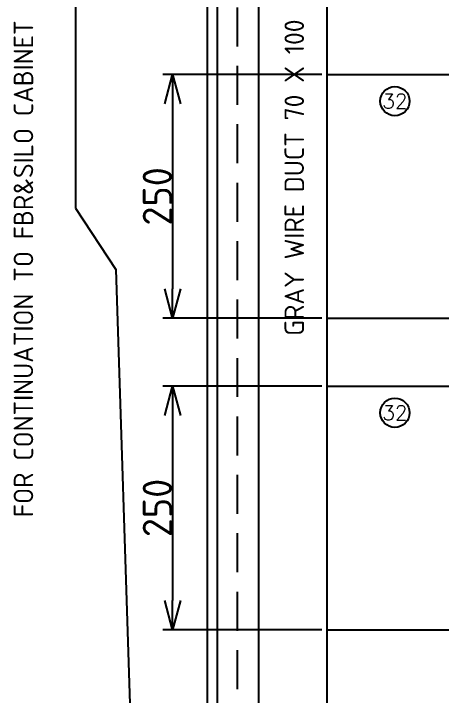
# Model space of a CAD drawing. Header units: inches. Extents: x 564911 to 603980, y 458630 to 507164.
# Drawn here: x 590246 to 590686, y 498722 to 499424 of the extents above; entities that cross this region are included whole.
import ezdxf
from ezdxf.enums import TextEntityAlignment as Align

# ---------------------------------------------------------------- set-up
doc = ezdxf.new("R2010")
doc.units = ezdxf.units.IN
doc.header["$MEASUREMENT"] = 0
doc.linetypes.add('DASHED', pattern=[0.75, 0.5, -0.25])
doc.layers.add('ASHADE', color=7, linetype='Continuous')
doc.layers.add('box', color=2, linetype='Continuous')
doc.styles.add('ISO3098B', font='ISO3098B.shx')
doc.styles.add('S', font='SIMPLEX.SHX')
doc.dimstyles.new('ISO-25', dxfattribs={"dimtxt": 2.5, "dimasz": 40, "dimexe": 1.25, "dimexo": 5, "dimtad": 1, "dimdec": 4, "dimdsep": 46, "dimlunit": 6, "dimtxsty": 'Standard', "dimcen": 2.5, "dimclrd": 3, "dimclre": 3, "dimadec": 0, "dimazin": 0, "dimtfac": 1, "dimtdec": 4, "dimtmove": 0, "dimatfit": 3, "dimfxl": 0, "dimtolj": 1, "dimtzin": 0, "dimarcsym": 0})

# ---------------------------------------------------------------- blocks, each defined once
blk = doc.blocks.new('_Open30')
at = {"color": 0, "linetype": 'ByBlock', "lineweight": -2}
for p, q in [((-1, 0.268), (0, 0)), ((0, 0), (-1, -0.268)), ((0, 0), (-1, 0))]:
    blk.add_line(p, q, dxfattribs=at)
blk = doc.blocks.new('*D84')
at = {"layer": 'ASHADE', "color": 3, "lineweight": -2}
for p, q in [((590562.65, 499360.88), (590399.25, 499360.88)), ((590409.25, 499330.88), (590409.25, 499140.88)), ((590562.65, 499110.88), (590399.25, 499110.88))]:
    blk.add_line(p, q, dxfattribs=at)
at = {"layer": 'DEFPOINTS', "color": 0}
for p in [(590567.65, 499360.88), (590409.25, 499110.88), (590567.65, 499110.88)]:
    blk.add_point(p, dxfattribs=at)
at = {"layer": 'ASHADE', "color": 3, "lineweight": -2, "xscale": 30, "yscale": 30, "zscale": 30}
for p, rotation in [((590409.25, 499360.88), 90), ((590409.25, 499110.88), 270)]:
    blk.add_blockref('_Open30', p, dxfattribs=dict(at, rotation=rotation))
at = {"layer": 'ASHADE', "color": 0, "insert": (590393.63, 499235.88), "char_height": 30, "attachment_point": 5, "rotation": 90, "style": 'ISO3098B'}
blk.add_mtext('\\A1;250', dxfattribs=at)
blk = doc.blocks.new('*D86')
at = {"layer": 'ASHADE', "color": 3, "lineweight": -2}
for p, q in [((590562.65, 499040.88), (590399.25, 499040.88)), ((590409.25, 499010.88), (590409.25, 498820.88)), ((590562.65, 498790.88), (590399.25, 498790.88))]:
    blk.add_line(p, q, dxfattribs=at)
at = {"layer": 'DEFPOINTS', "color": 0}
for p in [(590567.65, 499040.88), (590409.25, 498790.88), (590567.65, 498790.88)]:
    blk.add_point(p, dxfattribs=at)
at = {"layer": 'ASHADE', "color": 3, "lineweight": -2, "xscale": 30, "yscale": 30, "zscale": 30}
for p, rotation in [((590409.25, 499040.88), 90), ((590409.25, 498790.88), 270)]:
    blk.add_blockref('_Open30', p, dxfattribs=dict(at, rotation=rotation))
at = {"layer": 'ASHADE', "color": 0, "insert": (590393.63, 498915.88), "char_height": 30, "attachment_point": 5, "rotation": 90, "style": 'ISO3098B'}
blk.add_mtext('\\A1;250', dxfattribs=at)

msp = doc.modelspace()

# ---------------------------------------------------------------- linework, layer by layer
at = {"color": 2, "linetype": 'DASHED', "ltscale": 80}
msp.add_line((590475.81905, 497829.86386), (590475.81905, 500367.90852), dxfattribs=at)
at = {"color": 2}
for p, q in [((590309.17122, 500151.60525), (590309.63268, 499223.83601)), ((590309.63268, 499223.83601), (590350.99497, 499160.73976)), ((590350.99497, 499160.73976), (590390.32876, 497934.50853))]:
    msp.add_line(p, q, dxfattribs=at)
msp.add_line((590445.15108, 498090.88081), (590445.15108, 500090.88081))
at = {"color": 6}
msp.add_lwpolyline([(591392.65108, 498140.88081), (590497.65108, 498140.88081), (590497.65108, 500040.88081), (591392.65108, 500040.88081)], close=True, dxfattribs=at)
at = {"color": 3}
for centre in [(590637.50162, 499333.67619), (590637.50162, 499013.67622)]:
    msp.add_circle(centre, 15, dxfattribs=at)
at = {"layer": 'ASHADE', "color": 7}
msp.add_line((590455.15108, 500090.88081), (590455.15108, 498115.88081), dxfattribs=at)
at = {"layer": 'box', "color": 0}
for p, q in [((590567.65108, 499940.88081), (590567.65107, 498270.88081, -0.33131)), ((590567.65108, 499360.88081), (591322.65108, 499360.88081)), ((590567.65108, 499110.88081), (591322.65108, 499110.88081)), ((590567.65108, 499040.88081), (591322.65108, 499040.88081)), ((590567.65108, 498790.88081), (591322.65108, 498790.88081))]:
    msp.add_line(p, q, dxfattribs=at)

# ---------------------------------------------------------------- texts
at = {"color": 7, "style": 'ISO3098B'}
for s, p in [('FOR CONTINUATION TO FBR&SILO CABINET', (590256.20266, 499161.48101)), ('GRAY WIRE DUCT 70 X 100', (590534.2115, 499255.12713))]:
    msp.add_text(s, height=20, rotation=90, dxfattribs=at).set_placement(p, align=Align.MIDDLE_CENTER)
at = {"color": 3, "style": 'S'}
for p in [(590637.50162, 499333.67619), (590637.50162, 499013.67622)]:
    msp.add_text('32', height=15, dxfattribs=at).set_placement(p, align=Align.MIDDLE_CENTER)

# ---------------------------------------------------------------- dimensions: what is measured, and where the dimension line sits
at = {"layer": 'ASHADE', "color": 7}
for base, p1, p2, picture, middle in [((590409.25117, 499110.88081), (590567.65108, 499360.88081), (590567.65108, 499110.88081), '*D84', (590393.62617, 499235.88081)), ((590409.25117, 498790.88081), (590567.65108, 499040.88081), (590567.65108, 498790.88081), '*D86', (590393.62617, 498915.88081))]:
    dim = msp.add_linear_dim(base=base, p1=p1, p2=p2, angle=90, dimstyle='ISO-25', override={"dimtxt": 30, "dimasz": 30, "dimexe": 10, "dimtxsty": 'ISO3098B', "dimblk1": 'Open30', "dimblk2": 'Open30', "dimsah": 1}, dxfattribs=at)
    dim.commit()
    dim.dimension.update_dxf_attribs({"geometry": picture, "text_midpoint": middle})

doc.saveas('drawing.dxf')
